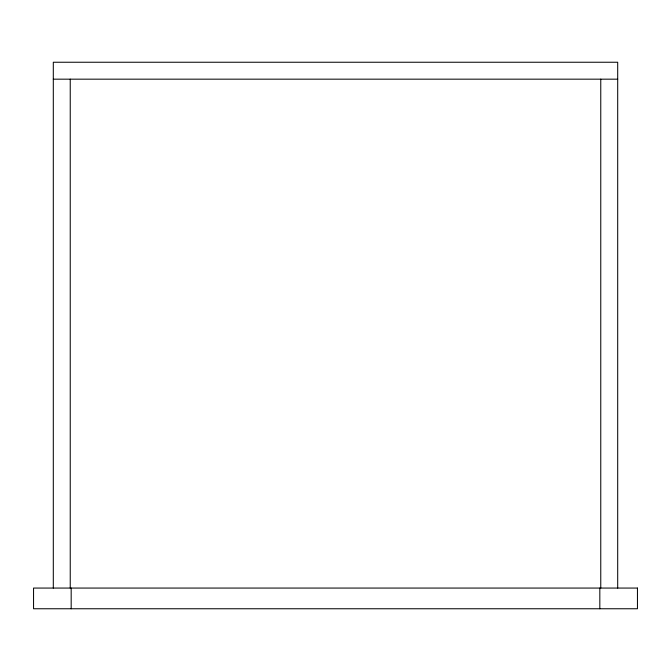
<?xml version="1.0" encoding="UTF-8"?>
<svg xmlns="http://www.w3.org/2000/svg" width="671" height="671" viewBox="0 0 671 671"><rect width="100%" height="100%" fill="white"/><g stroke="black" fill="none" stroke-linecap="round" stroke-linejoin="round"><path stroke-width="1.01" d="M53.303 79.17L617.697 79.17M617.697 588.064L617.697 62.244L53.303 62.244L53.303 588.064M600.763 79.17L600.763 588.064M599.824 588.064L599.824 608.756M71.176 588.064L71.176 608.756M70.237 79.17L70.237 588.064M637.45 588.064L33.55 588.064L33.55 608.756L637.45 608.756L637.45 588.064"/></g></svg>
